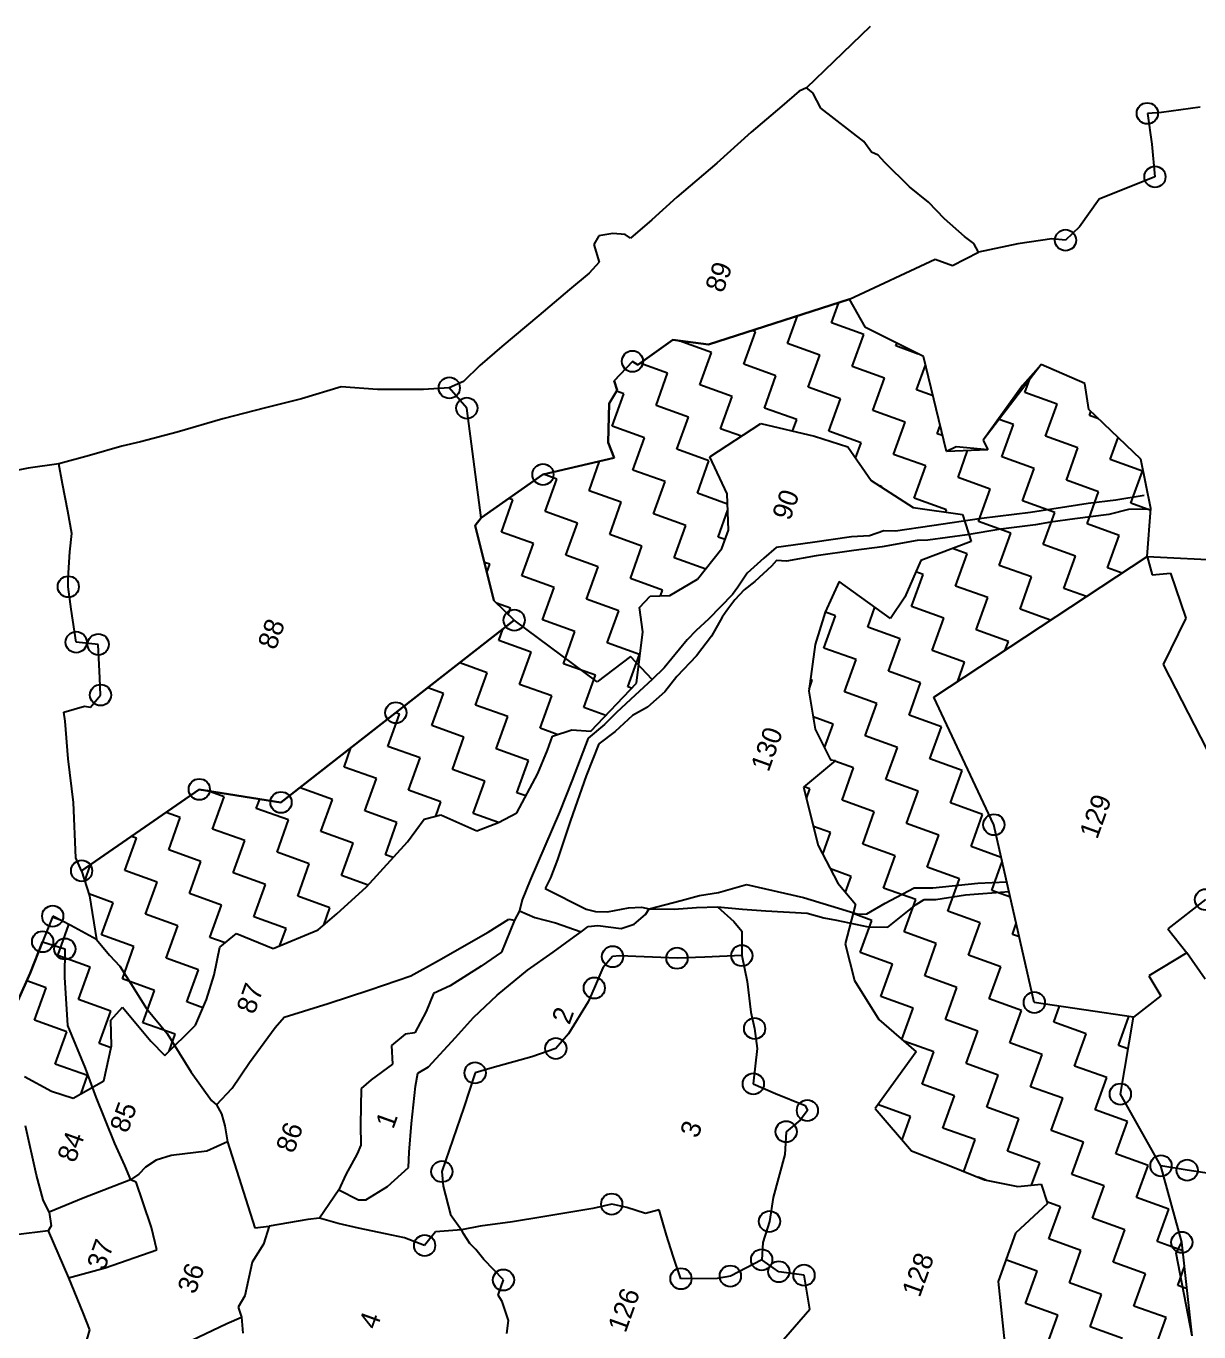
# Model space of a CAD drawing. Header units: metres. Extents: x 333193 to 336565, y 1789500 to 1792058.
# Drawn here: x 334310 to 335418, y 1790825 to 1792058 of the extents above; entities that cross this region are included whole.
import ezdxf

# ---------------------------------------------------------------- set-up
doc = ezdxf.new("R2010")
doc.units = ezdxf.units.M
doc.linetypes.add('DIVIDE', pattern=[31.75, 12.7, -6.35, 0, -6.35, 0, -6.35])
for name, color, linetype in [('POLY_HATCH', 12, 'Continuous'), ('POLY_PARCEL', 6, 'Continuous'), ('POLY_WATER', 4, 'Continuous'), ('SYM_STONE', 1, 'Continuous'), ('TEXT_PARCEL', 7, 'Continuous'), ('V_BOUND_LINE', 7, 'Continuous'), ('V_DIVIDE_LINE', 7, 'DIVIDE')]:
    doc.layers.add(name, color=color, linetype=linetype)
doc.styles.add('TEXT_MAP', font='', dxfattribs={"height": 0.1})
doc.styles.get('TEXT_MAP').set_extended_font_data('Kruti Dev 050')

msp = doc.modelspace()

# ---------------------------------------------------------------- linework, layer by layer
at = {"layer": 'POLY_HATCH'}
for p, q in [((335088, 1791800.4), (334954.7, 1791757.4)), ((335103, 1791773.5), (335088, 1791800.4)), ((334920.9, 1791761.8), (334887.8, 1791738.3)), ((334954.7, 1791757.4), (334920.9, 1791761.8)), ((335157.8, 1791746.1), (335103, 1791773.5)), ((334882.8, 1791741.6), (334865.4, 1791723.2)), ((334887.8, 1791738.3), (334882.8, 1791741.6)), ((335179.5, 1791656.5), (335157.8, 1791746.1)), ((335269, 1791738.5), (335214.2, 1791667.2)), ((335310.3, 1791720.6), (335269, 1791738.5)), ((334868.4, 1791714.4), (334860.8, 1791701.7)), ((334865.4, 1791723.2), (334868.4, 1791714.4)), ((335313.9, 1791696.1), (335310.3, 1791720.6)), ((334860.8, 1791701.7), (334859.9, 1791665)), ((335363.2, 1791649.1), (335313.9, 1791696.1)), ((334956, 1791651.3), (335004.1, 1791682.9)), ((335004.1, 1791682.9), (335054.8, 1791670.9)), ((334859.9, 1791665), (334865.5, 1791650.6)), ((335054.8, 1791670.9), (335086.2, 1791660.9)), ((335214.2, 1791667.2), (335218.5, 1791657.9)), ((334865.5, 1791650.6), (334798.2, 1791634.7)), ((334972.4, 1791616.5), (334956, 1791651.3)), ((335086.2, 1791660.9), (335108.5, 1791629.1)), ((335218.5, 1791657.9), (335179.5, 1791656.5)), ((335372.7, 1791602.6), (335363.2, 1791649.1)), ((334798.2, 1791634.7), (334739.9, 1791593.8)), ((335108.5, 1791629.1), (335148.1, 1791603.6)), ((334973.4, 1791582), (334972.4, 1791616.5)), ((335148.1, 1791603.6), (335194.5, 1791597)), ((335369.2, 1791557.2), (335372.7, 1791602.6)), ((334739.9, 1791593.8), (334734.2, 1791586.6)), ((335194.5, 1791597), (335202.8, 1791571.4)), ((334734.2, 1791586.6), (334751.8, 1791515.6)), ((334967.2, 1791564.7), (334973.4, 1791582)), ((334944.4, 1791535.7), (334967.2, 1791564.7)), ((335202.8, 1791571.4), (335155.2, 1791553.5)), ((335155.2, 1791553.5), (335140.2, 1791518.9)), ((335167.5, 1791424.5), (335369.2, 1791557.2)), ((334918.2, 1791520.3), (334944.4, 1791535.7)), ((335078, 1791533.7), (335065, 1791504.6)), ((335126.7, 1791498.7), (335078, 1791533.7)), ((334751.8, 1791515.6), (334771.1, 1791497.1)), ((334889.4, 1791509), (334899.5, 1791519.8)), ((334899.5, 1791519.8), (334918.2, 1791520.3)), ((335140.2, 1791518.9), (335126.7, 1791498.7)), ((334892.6, 1791486.2), (334889.4, 1791509)), ((335065, 1791504.6), (335055.4, 1791474.2)), ((334771.1, 1791497.1), (334550.7, 1791325)), ((334886.5, 1791437.7), (334892.6, 1791486.2)), ((335055.4, 1791474.2), (335049.5, 1791430.1)), ((334843.4, 1791392.3), (334886.5, 1791437.7)), ((335049.5, 1791430.1), (335055.4, 1791394.2)), ((335224.3, 1791303.9), (335167.5, 1791424.5)), ((334807.3, 1791387.7), (334825.4, 1791393.7)), ((334825.4, 1791393.7), (334843.4, 1791392.3)), ((335055.4, 1791394.2), (335070, 1791365.2)), ((334802.4, 1791374.3), (334807.3, 1791387.7)), ((334793.4, 1791352.4), (334802.4, 1791374.3)), ((335074.8, 1791364.7), (335044.4, 1791339.3)), ((335070, 1791365.2), (335074.8, 1791364.7)), ((334773.6, 1791315.1), (334793.4, 1791352.4)), ((334473.5, 1791337.3), (334362.3, 1791260.4)), ((334550.7, 1791325), (334473.5, 1791337.3)), ((335044.4, 1791339.3), (335058.4, 1791284.2)), ((334670.3, 1791287.9), (334686.1, 1791309.1)), ((334686.1, 1791309.1), (334701.7, 1791313.4)), ((334701.7, 1791313.4), (334735.9, 1791298.2)), ((334735.9, 1791298.2), (334756.3, 1791306.1)), ((334756.3, 1791306.1), (334773.6, 1791315.1)), ((335262.5, 1791136), (335224.3, 1791303.9)), ((334631.6, 1791245.1), (334670.3, 1791287.9)), ((335058.4, 1791284.2), (335076.9, 1791248.8)), ((334362.3, 1791260.4), (334369.7, 1791236.6)), ((334603.5, 1791219.8), (334631.6, 1791245.1)), ((335076.9, 1791248.8), (335093.6, 1791229)), ((334369.7, 1791236.6), (334376.4, 1791195.5)), ((334585.7, 1791204.6), (334603.5, 1791219.8)), ((335093.6, 1791229), (335083.7, 1791191.3)), ((334335, 1791217.6), (334325.5, 1791193.4)), ((334352.1, 1791208.7), (334335, 1791217.6)), ((334376.4, 1791195.5), (334352.1, 1791208.7)), ((334492.8, 1791188.3), (334508.6, 1791201.3)), ((334508.6, 1791201.3), (334543.2, 1791187.1)), ((334543.2, 1791187.1), (334585.7, 1791204.6)), ((334325.5, 1791193.4), (334313.6, 1791163.8)), ((334487.5, 1791162.1), (334492.8, 1791188.3)), ((335083.7, 1791191.3), (335092.6, 1791156.8)), ((334313.6, 1791163.8), (334290.5, 1791111.5)), ((334480.3, 1791138.9), (334487.5, 1791162.1)), ((335092.6, 1791156.8), (335115.6, 1791119.8)), ((334469.9, 1791114.6), (334480.3, 1791138.9)), ((335356.1, 1791122.2), (335262.5, 1791136)), ((334390, 1791119.3), (334400.9, 1791131.7)), ((334400.9, 1791131.7), (334427.6, 1791099.4)), ((335343.8, 1791049.5), (335356.1, 1791122.2)), ((334390.6, 1791095.1), (334390, 1791119.3)), ((334440.8, 1791085.9), (334469.9, 1791114.6)), ((335115.6, 1791119.8), (335151, 1791089.5)), ((334427.6, 1791099.4), (334440.8, 1791085.9)), ((334383.4, 1791062), (334390.6, 1791095.1)), ((335151, 1791089.5), (335112.1, 1791035.8)), ((334308.4, 1791066.2), (334333.8, 1791052.4)), ((334354.2, 1791045.6), (334383.4, 1791062)), ((334333.8, 1791052.4), (334354.2, 1791045.6)), ((335382.2, 1790981.8), (335343.8, 1791049.5)), ((335112.1, 1791035.8), (335146.5, 1790995.9)), ((335146.5, 1790995.9), (335183.7, 1790981.3)), ((335183.7, 1790981.3), (335215.5, 1790968.6)), ((335401.9, 1790909.5), (335382.2, 1790981.8)), ((335215.5, 1790968.6), (335247, 1790962.3)), ((335247, 1790962.3), (335269, 1790964.4)), ((335269, 1790964.4), (335274.9, 1790946)), ((335274.9, 1790946), (335244.8, 1790918.1)), ((335244.8, 1790918.1), (335228.5, 1790872.6)), ((335411.7, 1790821.1), (335401.9, 1790909.5)), ((335228.5, 1790872.6), (335234.2, 1790815.5))]:
    msp.add_line(p, q, dxfattribs=at)
at = {"layer": 'POLY_HATCH', "linetype": 'Continuous'}
for p, q in [((335070.8, 1791778), (335077.7, 1791797.1)), ((335029.4, 1791758.5), (335038.7, 1791784.5)), ((335101.3, 1791767.1), (335070.8, 1791778)), ((334988, 1791739), (334998.9, 1791769.4)), ((334998.9, 1791769.4), (334995.7, 1791770.6)), ((335090.4, 1791736.6), (335101.3, 1791767.1)), ((334927, 1791760.9), (334927.1, 1791761)), ((334957.5, 1791749.9), (334927, 1791760.9)), ((334946.5, 1791719.4), (334957.5, 1791749.9)), ((335059.9, 1791747.5), (335029.4, 1791758.5)), ((335131.8, 1791756.1), (335132.7, 1791758.6)), ((335152.9, 1791748.5), (335131.8, 1791756.1)), ((334916, 1791730.4), (334889.9, 1791739.8)), ((335018.4, 1791728), (334988, 1791739)), ((335048.9, 1791717.1), (335059.9, 1791747.5)), ((335151.3, 1791714.7), (335159.7, 1791738.1)), ((334905.1, 1791699.9), (334916, 1791730.4)), ((335007.5, 1791697.5), (335018.4, 1791728)), ((335120.8, 1791725.6), (335090.4, 1791736.6)), ((335109.9, 1791695.1), (335120.8, 1791725.6)), ((334874.6, 1791710.9), (334867.8, 1791713.3)), ((334977, 1791708.5), (334946.5, 1791719.4)), ((335079.4, 1791706.1), (335048.9, 1791717.1)), ((335166.8, 1791709.1), (335151.3, 1791714.7)), ((335253.7, 1791712.3), (335257.9, 1791724)), ((335284.2, 1791701.3), (335253.7, 1791712.3)), ((334863.7, 1791680.4), (334874.6, 1791710.9)), ((334935.6, 1791688.9), (334905.1, 1791699.9)), ((334966.1, 1791678), (334977, 1791708.5)), ((335068.5, 1791675.6), (335079.4, 1791706.1)), ((335273.2, 1791670.9), (335284.2, 1791701.3)), ((334924.6, 1791658.5), (334935.6, 1791688.9)), ((335038, 1791686.6), (335007.5, 1791697.5)), ((335140.4, 1791684.2), (335109.9, 1791695.1)), ((335314.7, 1791690.4), (335316, 1791694.1)), ((335323.1, 1791687.4), (335314.7, 1791690.4)), ((334894.1, 1791669.4), (334863.7, 1791680.4)), ((334985.8, 1791670.9), (334966.1, 1791678)), ((335034.1, 1791675.8), (335038, 1791686.6)), ((335098.9, 1791664.7), (335068.5, 1791675.6)), ((335129.4, 1791653.7), (335140.4, 1791684.2)), ((335170.8, 1791673.2), (335173.6, 1791680.9)), ((335242.8, 1791681.8), (335229.2, 1791686.7)), ((335231.8, 1791651.3), (335242.8, 1791681.8)), ((334883.2, 1791638.9), (334894.1, 1791669.4)), ((335093.7, 1791650.2), (335098.9, 1791664.7)), ((335175.9, 1791671.4), (335170.8, 1791673.2)), ((335303.7, 1791659.9), (335273.2, 1791670.9)), ((335334.2, 1791649), (335341.7, 1791669.7)), ((334955.1, 1791647.5), (334924.6, 1791658.5)), ((335159.9, 1791642.8), (335129.4, 1791653.7)), ((335190.4, 1791631.8), (335199.5, 1791657.3)), ((335262.3, 1791640.4), (335231.8, 1791651.3)), ((335292.8, 1791629.4), (335303.7, 1791659.9)), ((334841.8, 1791619.4), (334851.8, 1791647.4)), ((334913.7, 1791628), (334883.2, 1791638.9)), ((334944.1, 1791617), (334955.1, 1791647.5)), ((335148.9, 1791612.3), (335159.9, 1791642.8)), ((335251.3, 1791609.9), (335262.3, 1791640.4)), ((335364.7, 1791638), (335334.2, 1791649)), ((334811.3, 1791630.4), (334798.7, 1791634.9)), ((334800.3, 1791599.9), (334811.3, 1791630.4)), ((334902.7, 1791597.5), (334913.7, 1791628)), ((335220.9, 1791620.9), (335190.4, 1791631.8)), ((335323.3, 1791618.5), (335292.8, 1791629.4)), ((335353.7, 1791607.5), (335364.7, 1791638)), ((334872.2, 1791608.5), (334841.8, 1791619.4)), ((334972.7, 1791606.8), (334944.1, 1791617)), ((335118.5, 1791623.2), (335116.6, 1791623.9)), ((335118.3, 1791622.8), (335118.5, 1791623.2)), ((335209.9, 1791590.4), (335220.9, 1791620.9)), ((335312.3, 1791588), (335323.3, 1791618.5)), ((334758.9, 1791580.4), (334769.8, 1791610.8)), ((334769.8, 1791610.8), (334766.1, 1791612.2)), ((334861.3, 1791578), (334872.2, 1791608.5)), ((334963.7, 1791575.6), (334972.9, 1791601.2)), ((335179.4, 1791601.3), (335148.9, 1791612.3)), ((335178.7, 1791599.2), (335179.4, 1791601.3)), ((335281.8, 1791598.9), (335251.3, 1791609.9)), ((335372.5, 1791600.8), (335353.7, 1791607.5)), ((334830.8, 1791588.9), (334800.3, 1791599.9)), ((334819.8, 1791558.4), (334830.8, 1791588.9)), ((334933.2, 1791586.6), (334902.7, 1791597.5)), ((335240.4, 1791579.4), (335209.9, 1791590.4)), ((335270.9, 1791568.5), (335281.8, 1791598.9)), ((334789.4, 1791569.4), (334758.9, 1791580.4)), ((334891.8, 1791567), (334861.3, 1791578)), ((334922.2, 1791556.1), (334933.2, 1791586.6)), ((335229.4, 1791548.9), (335240.4, 1791579.4)), ((335342.8, 1791577), (335312.3, 1791588)), ((335331.8, 1791546.6), (335342.8, 1791577)), ((334778.4, 1791538.9), (334789.4, 1791569.4)), ((334880.8, 1791536.5), (334891.8, 1791567)), ((334970.3, 1791573.2), (334963.7, 1791575.6)), ((335199, 1791559.9), (335185.2, 1791564.8)), ((335301.3, 1791557.5), (335270.9, 1791568.5)), ((334850.3, 1791547.5), (334819.8, 1791558.4)), ((334952, 1791545.4), (334922.2, 1791556.1)), ((335188, 1791529.4), (335199, 1791559.9)), ((335290.4, 1791527), (335301.3, 1791557.5)), ((334747.9, 1791549.9), (334742.9, 1791551.7)), ((334745.2, 1791542.3), (334747.9, 1791549.9)), ((334839.4, 1791517), (334850.3, 1791547.5)), ((335146.6, 1791509.9), (335157.5, 1791540.4)), ((335157.5, 1791540.4), (335150.6, 1791542.9)), ((335259.9, 1791538), (335229.4, 1791548.9)), ((335345.6, 1791541.6), (335331.8, 1791546.6)), ((334808.9, 1791528), (334778.4, 1791538.9)), ((334797.9, 1791497.5), (334808.9, 1791528)), ((334911.3, 1791525.6), (334880.8, 1791536.5)), ((335218.5, 1791518.5), (335188, 1791529.4)), ((335249, 1791507.5), (335259.9, 1791538)), ((334869.9, 1791506.1), (334839.4, 1791517)), ((334909.3, 1791520.1), (334911.3, 1791525.6)), ((335207.5, 1791488), (335218.5, 1791518.5)), ((335311.7, 1791519.4), (335290.4, 1791527)), ((334767.5, 1791508.4), (334754.3, 1791513.2)), ((334765.4, 1791502.6), (334767.5, 1791508.4)), ((334858.9, 1791475.6), (334869.9, 1791506.1)), ((335074.7, 1791501.3), (335065.1, 1791504.7)), ((335105.1, 1791490.4), (335111.9, 1791509.3)), ((335177, 1791498.9), (335146.6, 1791509.9)), ((335277.9, 1791497.1), (335249, 1791507.5)), ((334828.4, 1791486.5), (334797.9, 1791497.5)), ((335063.7, 1791470.8), (335074.7, 1791501.3)), ((335135.6, 1791479.4), (335105.1, 1791490.4)), ((335166.1, 1791468.4), (335177, 1791498.9)), ((334756.5, 1791478), (334760.3, 1791488.7)), ((334787, 1791467), (334756.5, 1791478)), ((334817.5, 1791456), (334828.4, 1791486.5)), ((335124.7, 1791448.9), (335135.6, 1791479.4)), ((335238, 1791477), (335207.5, 1791488)), ((334776, 1791436.5), (334787, 1791467)), ((334889.4, 1791464.6), (334858.9, 1791475.6)), ((335094.2, 1791459.9), (335063.7, 1791470.8)), ((335196.6, 1791457.5), (335166.1, 1791468.4)), ((335235.1, 1791469), (335238, 1791477)), ((334745.6, 1791447.5), (334719.6, 1791456.8)), ((334848, 1791445.1), (334817.5, 1791456)), ((334878.4, 1791434.1), (334889.4, 1791464.6)), ((335083.2, 1791429.4), (335094.2, 1791459.9)), ((335190.1, 1791439.4), (335196.6, 1791457.5)), ((334734.6, 1791417), (334745.6, 1791447.5)), ((334837, 1791414.6), (334848, 1791445.1)), ((335052.7, 1791440.3), (335051, 1791441)), ((335155.1, 1791438), (335124.7, 1791448.9)), ((334704.1, 1791427.9), (334689.4, 1791433.2)), ((334806.5, 1791425.6), (334776, 1791436.5)), ((334881.9, 1791432.9), (334878.4, 1791434.1)), ((335049.8, 1791432.1), (335052.7, 1791440.3)), ((335113.7, 1791418.4), (335083.2, 1791429.4)), ((335144.2, 1791407.5), (335155.1, 1791438)), ((334693.2, 1791397.5), (334704.1, 1791427.9)), ((334765.1, 1791406), (334734.6, 1791417)), ((334795.6, 1791395.1), (334806.5, 1791425.6)), ((335102.8, 1791388), (335113.7, 1791418.4)), ((334651.7, 1791377.9), (334662.7, 1791408.4)), ((334662.7, 1791408.4), (334659.2, 1791409.7)), ((334754.1, 1791375.6), (334765.1, 1791406)), ((334857.5, 1791407.2), (334837, 1791414.6)), ((335072.3, 1791398.9), (335053.5, 1791405.7)), ((335174.7, 1791396.5), (335144.2, 1791407.5)), ((334723.6, 1791386.5), (334693.2, 1791397.5)), ((334811.8, 1791389.2), (334795.6, 1791395.1)), ((335064.2, 1791376.5), (335072.3, 1791398.9)), ((335163.7, 1791366.1), (335174.7, 1791396.5)), ((334712.7, 1791356), (334723.6, 1791386.5)), ((335133.2, 1791377), (335102.8, 1791388)), ((334610.3, 1791358.4), (334616.8, 1791376.6)), ((334682.2, 1791367), (334651.7, 1791377.9)), ((334671.3, 1791336.5), (334682.2, 1791367)), ((334784.6, 1791364.6), (334754.1, 1791375.6)), ((335122.3, 1791346.5), (335133.2, 1791377)), ((334640.8, 1791347.5), (334610.3, 1791358.4)), ((334743.2, 1791345.1), (334712.7, 1791356)), ((334773.7, 1791334.1), (334784.6, 1791364.6)), ((335070.6, 1791365.1), (335069.9, 1791365.4)), ((335091.8, 1791357.5), (335073.9, 1791363.9)), ((335080.8, 1791327), (335091.8, 1791357.5)), ((335194.2, 1791355.1), (335163.7, 1791366.1)), ((335183.2, 1791324.6), (335194.2, 1791355.1)), ((334629.8, 1791317), (334640.8, 1791347.5)), ((334732.2, 1791314.6), (334743.2, 1791345.1)), ((335152.8, 1791335.6), (335122.3, 1791346.5)), ((334496.9, 1791330.3), (334480.7, 1791336.1)), ((334486, 1791299.8), (334496.9, 1791330.3)), ((334568.9, 1791338.9), (334569, 1791339.3)), ((334599.3, 1791327.9), (334568.9, 1791338.9)), ((334701.7, 1791325.5), (334671.3, 1791336.5)), ((334782.1, 1791331.1), (334773.7, 1791334.1)), ((335050.4, 1791337.9), (335045.1, 1791339.8)), ((335047.1, 1791328.8), (335050.4, 1791337.9)), ((335141.8, 1791305.1), (335152.8, 1791335.6)), ((334527.4, 1791319.3), (334530.6, 1791328.2)), ((334557.9, 1791308.4), (334527.4, 1791319.3)), ((334588.4, 1791297.4), (334599.3, 1791327.9)), ((334696.9, 1791312.1), (334701.7, 1791325.5)), ((335111.3, 1791316), (335080.8, 1791327)), ((335213.7, 1791313.7), (335183.2, 1791324.6)), ((334455.5, 1791310.8), (334442.1, 1791315.6)), ((334444.6, 1791280.3), (334455.5, 1791310.8)), ((334547, 1791277.9), (334557.9, 1791308.4)), ((334660.3, 1791306), (334629.8, 1791317)), ((334649.4, 1791275.5), (334660.3, 1791306)), ((334756.1, 1791306), (334732.2, 1791314.6)), ((335100.4, 1791285.6), (335111.3, 1791316)), ((335202.8, 1791283.2), (335213.7, 1791313.7)), ((334414.1, 1791291.2), (334409.4, 1791292.9)), ((334516.5, 1791288.9), (334486, 1791299.8)), ((334618.9, 1791286.5), (334588.4, 1791297.4)), ((335069.9, 1791296.5), (335053.8, 1791302.3)), ((335062.6, 1791276.2), (335069.9, 1791296.5)), ((335172.3, 1791294.1), (335141.8, 1791305.1)), ((335161.3, 1791263.7), (335172.3, 1791294.1)), ((334403.1, 1791260.8), (334414.1, 1791291.2)), ((334505.5, 1791258.4), (334516.5, 1791288.9)), ((334607.9, 1791256), (334618.9, 1791286.5)), ((335130.9, 1791274.6), (335100.4, 1791285.6)), ((335231.3, 1791272.9), (335202.8, 1791283.2)), ((334475, 1791269.3), (334444.6, 1791280.3)), ((334464.1, 1791238.9), (334475, 1791269.3)), ((334577.4, 1791267), (334547, 1791277.9)), ((334656.7, 1791272.9), (334649.4, 1791275.5)), ((335119.9, 1791244.1), (335130.9, 1791274.6)), ((335222.3, 1791241.7), (335232.2, 1791269.2)), ((334365.2, 1791251), (334370.6, 1791266.1)), ((334433.6, 1791249.8), (334403.1, 1791260.8)), ((334536, 1791247.4), (334505.5, 1791258.4)), ((334566.5, 1791236.5), (334577.4, 1791267)), ((334633.2, 1791246.9), (334607.9, 1791256)), ((335089.4, 1791255.1), (335070, 1791262.1)), ((335191.8, 1791252.7), (335161.3, 1791263.7)), ((334422.7, 1791219.3), (334433.6, 1791249.8)), ((334525.1, 1791217), (334536, 1791247.4)), ((335084.1, 1791240.3), (335089.4, 1791255.1)), ((335150.4, 1791233.2), (335119.9, 1791244.1)), ((335180.9, 1791222.2), (335191.8, 1791252.7)), ((334392.2, 1791230.3), (334369.1, 1791238.6)), ((334494.6, 1791227.9), (334464.1, 1791238.9)), ((334597, 1791225.5), (334566.5, 1791236.5)), ((335139.4, 1791202.7), (335150.4, 1791233.2)), ((335239.9, 1791235.4), (335222.3, 1791241.7)), ((334381.2, 1791199.8), (334392.2, 1791230.3)), ((334453.1, 1791208.4), (334422.7, 1791219.3)), ((334483.6, 1791197.4), (334494.6, 1791227.9)), ((334591.1, 1791209.2), (334597, 1791225.5)), ((335109, 1791213.6), (335091.2, 1791220)), ((335211.4, 1791211.3), (335180.9, 1791222.2)), ((334342.3, 1791213.8), (334334.6, 1791216.6)), ((334339.8, 1791180.3), (334350.3, 1791209.6)), ((334442.2, 1791177.9), (334453.1, 1791208.4)), ((334555.5, 1791206), (334525.1, 1791217)), ((335098, 1791183.2), (335109, 1791213.6)), ((335200.4, 1791180.8), (335211.4, 1791211.3)), ((335241.8, 1791200.3), (335245.5, 1791210.6)), ((334411.7, 1791188.8), (334381.2, 1791199.8)), ((334497.8, 1791192.3), (334483.6, 1791197.4)), ((334549.7, 1791189.8), (334555.5, 1791206)), ((335169.9, 1791191.7), (335139.4, 1791202.7)), ((335248.4, 1791198), (335241.8, 1791200.3)), ((334400.8, 1791158.4), (334411.7, 1791188.8)), ((335128.5, 1791172.2), (335098, 1791183.2)), ((335159, 1791161.3), (335169.9, 1791191.7)), ((334370.3, 1791169.3), (334339.8, 1791180.3)), ((334472.7, 1791166.9), (334442.2, 1791177.9)), ((335117.5, 1791141.7), (335128.5, 1791172.2)), ((335230.9, 1791169.8), (335200.4, 1791180.8)), ((335219.9, 1791139.4), (335230.9, 1791169.8)), ((334359.3, 1791138.8), (334370.3, 1791169.3)), ((334431.2, 1791147.4), (334400.8, 1791158.4)), ((334461.7, 1791136.5), (334472.7, 1791166.9)), ((335189.4, 1791150.3), (335159, 1791161.3)), ((334328.8, 1791149.8), (334310.4, 1791156.4)), ((334317.9, 1791119.3), (334328.8, 1791149.8)), ((334420.3, 1791116.9), (334431.2, 1791147.4)), ((335178.5, 1791119.8), (335189.4, 1791150.3)), ((334389.8, 1791127.9), (334359.3, 1791138.8)), ((334476.9, 1791131), (334461.7, 1791136.5)), ((335148, 1791130.8), (335117.5, 1791141.7)), ((335250.4, 1791128.4), (335219.9, 1791139.4)), ((334378.8, 1791097.4), (334389.8, 1791127.9)), ((335137.4, 1791101.1), (335148, 1791130.8)), ((335239.5, 1791097.9), (335250.4, 1791128.4)), ((335280.9, 1791117.4), (335286.3, 1791132.5)), ((335341.9, 1791095.5), (335351.7, 1791122.9)), ((334348.4, 1791108.4), (334317.9, 1791119.3)), ((334337.4, 1791077.9), (334348.4, 1791108.4)), ((334450.8, 1791106), (334420.3, 1791116.9)), ((335209, 1791108.9), (335178.5, 1791119.8)), ((335198, 1791078.4), (335209, 1791108.9)), ((335311.4, 1791106.5), (335280.9, 1791117.4)), ((334390.2, 1791093.3), (334378.8, 1791097.4)), ((334445, 1791090.1), (334450.8, 1791106)), ((335167.5, 1791089.3), (335139.3, 1791099.5)), ((335269.9, 1791087), (335239.5, 1791097.9)), ((335300.4, 1791076), (335311.4, 1791106.5)), ((335351, 1791092.2), (335341.9, 1791095.5)), ((335156.6, 1791058.9), (335167.5, 1791089.3)), ((335259, 1791056.5), (335269.9, 1791087)), ((334367.9, 1791066.9), (334337.4, 1791077.9)), ((335228.5, 1791067.4), (335198, 1791078.4)), ((335330.9, 1791065.1), (335300.4, 1791076)), ((334361.8, 1791049.9), (334367.9, 1791066.9)), ((335187.1, 1791047.9), (335156.6, 1791058.9)), ((335217.5, 1791037), (335228.5, 1791067.4)), ((335319.9, 1791034.6), (335330.9, 1791065.1)), ((335176.1, 1791017.4), (335187.1, 1791047.9)), ((335289.5, 1791045.5), (335259, 1791056.5)), ((335115.2, 1791039.3), (335115.7, 1791040.8)), ((335145.6, 1791028.4), (335115.2, 1791039.3)), ((335248, 1791026), (335217.5, 1791037)), ((335278.5, 1791015), (335289.5, 1791045.5)), ((335350.4, 1791023.6), (335319.9, 1791034.6)), ((335137.7, 1791006.2), (335145.6, 1791028.4)), ((335237.1, 1790995.5), (335248, 1791026)), ((335339.5, 1790993.1), (335350.4, 1791023.6)), ((335206.6, 1791006.5), (335176.1, 1791017.4)), ((335309, 1791004.1), (335278.5, 1791015)), ((335195.8, 1790976.5), (335206.6, 1791006.5)), ((335298, 1790973.6), (335309, 1791004.1)), ((335267.6, 1790984.6), (335237.1, 1790995.5)), ((335260, 1790963.6), (335267.6, 1790984.6)), ((335370, 1790982.2), (335339.5, 1790993.1)), ((335328.5, 1790962.7), (335298, 1790973.6)), ((335359, 1790951.7), (335370, 1790982.2)), ((335216.9, 1790968.3), (335209.6, 1790971)), ((335317.6, 1790932.2), (335328.5, 1790962.7)), ((335287.1, 1790943.1), (335274.3, 1790947.7)), ((335389.5, 1790940.8), (335359, 1790951.7)), ((335276.1, 1790912.7), (335287.1, 1790943.1)), ((335378.5, 1790910.3), (335389.5, 1790940.8)), ((335348.1, 1790921.2), (335317.6, 1790932.2)), ((335306.6, 1790901.7), (335276.1, 1790912.7)), ((335337.1, 1790890.7), (335348.1, 1790921.2)), ((335295.7, 1790871.2), (335306.6, 1790901.7)), ((335402.8, 1790901.6), (335378.5, 1790910.3)), ((335265.2, 1790882.2), (335235.7, 1790892.8)), ((335367.6, 1790879.8), (335337.1, 1790890.7)), ((335398.1, 1790868.8), (335404.4, 1790886.6)), ((335254.2, 1790851.7), (335265.2, 1790882.2)), ((335356.6, 1790849.3), (335367.6, 1790879.8)), ((335326.1, 1790860.3), (335295.7, 1790871.2)), ((335406.8, 1790865.7), (335398.1, 1790868.8)), ((335284.7, 1790840.7), (335254.2, 1790851.7)), ((335315.2, 1790829.8), (335326.1, 1790860.3)), ((335387.1, 1790838.4), (335356.6, 1790849.3)), ((335273.8, 1790810.3), (335284.7, 1790840.7)), ((335377.4, 1790811.4), (335387.1, 1790838.4)), ((335345.7, 1790818.8), (335315.2, 1790829.8))]:
    msp.add_line(p, q, dxfattribs=at)
at = {"layer": 'POLY_PARCEL'}
for p, q in [((335088, 1791800.4), (335168.9, 1791838)), ((335168.9, 1791838), (335185.3, 1791832.1)), ((335185.3, 1791832.1), (335209.7, 1791844.6)), ((334954.7, 1791757.4), (335088, 1791800.4)), ((335103, 1791773.5), (335088, 1791800.4)), ((334887.8, 1791738.3), (334920.9, 1791761.8)), ((334920.9, 1791761.8), (334954.7, 1791757.4)), ((335157.8, 1791746.1), (335103, 1791773.5)), ((334865.4, 1791723.2), (334882.8, 1791741.6)), ((334882.8, 1791741.6), (334887.8, 1791738.3)), ((335179.5, 1791656.5), (335157.8, 1791746.1)), ((335269, 1791738.5), (335251.2, 1791718.7)), ((335310.3, 1791720.6), (335269, 1791738.5)), ((334726.3, 1791697.4), (334709.7, 1791716.5)), ((334860.8, 1791701.7), (334868.4, 1791714.4)), ((334868.4, 1791714.4), (334865.4, 1791723.2)), ((335251.2, 1791718.7), (335214.2, 1791667.2)), ((335313.9, 1791696.1), (335310.3, 1791720.6)), ((334859.9, 1791665), (334860.8, 1791701.7)), ((334739.9, 1791593.8), (334726.3, 1791697.4)), ((335363.2, 1791649.1), (335313.9, 1791696.1)), ((334865.5, 1791650.6), (334859.9, 1791665)), ((335214.2, 1791667.2), (335218.5, 1791657.9)), ((334798.2, 1791634.7), (334865.5, 1791650.6)), ((335188.8, 1791660.9), (335179.5, 1791656.5)), ((335218.5, 1791657.9), (335188.8, 1791660.9)), ((334344.2, 1791625.9), (334340.9, 1791644.9)), ((335372.7, 1791602.6), (335363.2, 1791649.1)), ((334349.3, 1791600.2), (334344.2, 1791625.9)), ((334739.9, 1791593.8), (334798.2, 1791634.7)), ((335369.2, 1791557.2), (335372.7, 1791602.6)), ((334353.2, 1791579.1), (334349.3, 1791600.2)), ((334734.2, 1791586.6), (334739.9, 1791593.8)), ((334351.1, 1791561.7), (334353.2, 1791579.1)), ((334751.8, 1791515.6), (334734.2, 1791586.6)), ((334349.6, 1791536.8), (334351.1, 1791561.7)), ((335167.5, 1791424.5), (335369.2, 1791557.2)), ((335369.2, 1791557.2), (335373.8, 1791540.1)), ((335369.2, 1791557.2), (335445, 1791553.5)), ((335373.8, 1791540.1), (335391.3, 1791541.5)), ((335391.3, 1791541.5), (335405.7, 1791499.1)), ((334349.7, 1791528.7), (334349.6, 1791536.8)), ((334352.5, 1791507.4), (334349.7, 1791528.7)), ((334771.1, 1791497.1), (334751.8, 1791515.6)), ((334357.2, 1791476.3), (334352.5, 1791507.4)), ((334550.7, 1791325), (334771.1, 1791497.1)), ((334849.4, 1791438.8), (334771.1, 1791497.1)), ((335405.7, 1791499.1), (335384.3, 1791455.3)), ((334378, 1791474.2), (334357.2, 1791476.3)), ((334379.4, 1791442.3), (334378, 1791474.2)), ((334881.1, 1791462.8), (334849.4, 1791438.8)), ((334901.3, 1791441.1), (334881.1, 1791462.8)), ((335384.3, 1791455.3), (335437.2, 1791352.3)), ((334380.2, 1791426.4), (334379.4, 1791442.3)), ((334370.7, 1791414.9), (334380.2, 1791426.4)), ((335224.3, 1791303.9), (335167.5, 1791424.5)), ((334345.5, 1791410.3), (334365.1, 1791415.8)), ((334346.9, 1791401.7), (334345.5, 1791410.3)), ((334365.1, 1791415.8), (334370.7, 1791414.9)), ((334349.7, 1791366.3), (334346.9, 1791401.7)), ((334354.5, 1791325), (334349.7, 1791366.3)), ((334362.3, 1791260.4), (334473.5, 1791337.3)), ((334473.5, 1791337.3), (334550.7, 1791325)), ((334356.8, 1791272.7), (334354.5, 1791325)), ((335262.5, 1791136), (335224.3, 1791303.9)), ((334362.3, 1791260.4), (334356.8, 1791272.7)), ((334362.3, 1791260.4), (334369.7, 1791236.6)), ((334369.7, 1791236.6), (334376.4, 1791195.5)), ((335424.3, 1791233.2), (335388.6, 1791205.7)), ((334776.2, 1791222.6), (334771.3, 1791213.8)), ((334963.3, 1791226.5), (334978.6, 1791212.6)), ((334335, 1791217.6), (334325.5, 1791193.4)), ((334352.1, 1791208.7), (334335, 1791217.6)), ((334376.4, 1791195.5), (334352.1, 1791208.7)), ((334746.3, 1791202.5), (334765.9, 1791214.8)), ((334771.3, 1791213.8), (334759.2, 1791183.5)), ((334765.9, 1791214.8), (334771.3, 1791213.8)), ((334978.6, 1791212.6), (334986, 1791203.4)), ((334376.4, 1791195.5), (334388.7, 1791180.7)), ((334699.4, 1791175.6), (334746.3, 1791202.5)), ((334808, 1791183.6), (334827.8, 1791198)), ((334827.8, 1791198), (334834.2, 1791202.7)), ((334986, 1791203.4), (334986.1, 1791180.3)), ((335388.6, 1791205.7), (335406.6, 1791182.9)), ((334313.6, 1791163.8), (334325.5, 1791193.4)), ((334325.5, 1791193.4), (334313.6, 1791163.8)), ((334325.5, 1791193.4), (334346.5, 1791186.6)), ((334346.5, 1791186.6), (334346.1, 1791160)), ((334759.2, 1791183.5), (334739.8, 1791170.4)), ((334783.7, 1791166.6), (334808, 1791183.6)), ((335406.6, 1791182.9), (335370.7, 1791161.2)), ((335423.8, 1791158.2), (335406.6, 1791182.9)), ((334388.7, 1791180.7), (334398.4, 1791170.4)), ((334398.4, 1791170.4), (334408.8, 1791153.8)), ((334673.3, 1791161.1), (334699.4, 1791175.6)), ((334739.8, 1791170.4), (334710.5, 1791151.9)), ((334864, 1791179.3), (334854.8, 1791168.9)), ((334870.6, 1791180), (334864, 1791179.3)), ((334924.9, 1791177.8), (334870.6, 1791180)), ((334951.2, 1791178.8), (334924.9, 1791177.8)), ((334986.1, 1791180.3), (334951.2, 1791178.8)), ((334986.1, 1791180.3), (334991.1, 1791155.8)), ((334290.5, 1791111.5), (334313.6, 1791163.8)), ((334313.6, 1791163.8), (334290.5, 1791111.5)), ((334346.1, 1791160), (334348.9, 1791114.4)), ((334634.7, 1791148), (334673.3, 1791161.1)), ((334755.1, 1791143), (334783.7, 1791166.6)), ((334854.8, 1791168.9), (334846.7, 1791149.7)), ((335370.7, 1791161.2), (335382.1, 1791142.3)), ((334408.8, 1791153.8), (334423.6, 1791130.2)), ((334595.2, 1791135.2), (334634.7, 1791148)), ((334710.5, 1791151.9), (334694.7, 1791144.5)), ((334846.7, 1791149.7), (334840.8, 1791136.5)), ((334991.1, 1791155.8), (334994.8, 1791127)), ((334553.7, 1791122.3), (334595.2, 1791135.2)), ((334694.7, 1791144.5), (334687.9, 1791127.4)), ((334732.5, 1791121.8), (334755.1, 1791143)), ((334840.8, 1791136.5), (334822.5, 1791106.3)), ((335356.1, 1791122.2), (335262.5, 1791136)), ((335382.1, 1791142.3), (335356.1, 1791122.2)), ((334423.6, 1791130.2), (334443.2, 1791106.7)), ((334545.1, 1791112.5), (334553.7, 1791122.3)), ((334687.9, 1791127.4), (334677.1, 1791107.3)), ((334715.6, 1791102.8), (334732.5, 1791121.8)), ((334994.8, 1791127), (334998.2, 1791111.4)), ((335343.8, 1791049.5), (335356.1, 1791122.2)), ((334348.9, 1791114.4), (334365.6, 1791074.1)), ((334521, 1791079.3), (334545.1, 1791112.5)), ((334998.2, 1791111.4), (335000.6, 1791092.6)), ((334443.2, 1791106.7), (334465.8, 1791070.1)), ((334668, 1791106.1), (334655, 1791095.5)), ((334655, 1791095.5), (334656.1, 1791077.8)), ((334677.1, 1791107.3), (334668, 1791106.1)), ((334690.1, 1791075.1), (334715.6, 1791102.8)), ((334822.5, 1791106.3), (334810.4, 1791092.6)), ((334787.8, 1791084.6), (334750.3, 1791074.2)), ((334810.4, 1791092.6), (334787.8, 1791084.6)), ((335000.6, 1791092.6), (334997, 1791059.2)), ((334365.6, 1791074.1), (334375.6, 1791046.6)), ((334504.5, 1791055.1), (334521, 1791079.3)), ((334656.1, 1791077.8), (334635.8, 1791063)), ((334679.9, 1791069.4), (334690.1, 1791075.1)), ((334750.3, 1791074.2), (334734.1, 1791069.5)), ((334465.8, 1791070.1), (334484.9, 1791043.5)), ((334635.8, 1791063), (334626.5, 1791054.7)), ((334677.8, 1791057), (334679.9, 1791069.4)), ((334734.1, 1791069.5), (334723.6, 1791036.8)), ((334997, 1791059.2), (335017.8, 1791050.2)), ((334375.6, 1791046.6), (334393.3, 1791002.7)), ((334489.9, 1791039.4), (334504.5, 1791055.1)), ((334626.5, 1791054.7), (334625.9, 1791020.5)), ((334674.1, 1791021.6), (334677.8, 1791057)), ((335017.8, 1791050.2), (335045.9, 1791038.6)), ((335382.2, 1790981.8), (335343.8, 1791049.5)), ((334484.9, 1791043.5), (334489.9, 1791039.4)), ((334489.9, 1791039.4), (334494.5, 1791030.8)), ((334723.6, 1791036.8), (334702.7, 1790976.3)), ((335048.1, 1791034), (335041.3, 1791025)), ((335045.9, 1791038.6), (335048.1, 1791034)), ((334494.5, 1791030.8), (334497.7, 1791019.5)), ((334671.8, 1790994.6), (334674.1, 1791021.6)), ((335041.3, 1791025), (335028, 1791014)), ((334319.7, 1790973), (334309.3, 1791019.4)), ((334497.7, 1791019.5), (334500, 1791004.4)), ((334625.9, 1791020.5), (334626.1, 1791001.1)), ((335028, 1791014), (335026.9, 1790992.5)), ((334393.3, 1791002.7), (334402.7, 1790982.2)), ((334500, 1791004.4), (334480.7, 1790995.7)), ((334500, 1791004.4), (334526, 1790923.3)), ((334626.1, 1791001.1), (334622.7, 1790993.1)), ((334432.8, 1790987.1), (334422.7, 1790980.6)), ((334447, 1790991.4), (334432.8, 1790987.1)), ((334480.7, 1790995.7), (334447, 1790991.4)), ((334622.7, 1790993.1), (334612.1, 1790973.6)), ((334671.2, 1790980.2), (334671.8, 1790994.6)), ((335026.9, 1790992.5), (335015.9, 1790951.8)), ((334326.1, 1790949.6), (334319.7, 1790973)), ((334402.7, 1790982.2), (334408.5, 1790968.6)), ((334416.4, 1790973.9), (334408.5, 1790968.6)), ((334422.7, 1790980.6), (334416.4, 1790973.9)), ((334612.1, 1790973.6), (334605.3, 1790959)), ((334651.3, 1790962.2), (334671.2, 1790980.2)), ((334702.7, 1790976.3), (334704, 1790962.4)), ((335406.9, 1790977.6), (335382.2, 1790981.8)), ((335401.9, 1790909.5), (335382.2, 1790981.8)), ((335450.7, 1790971.1), (335406.9, 1790977.6)), ((334408.5, 1790968.6), (334363.7, 1790951.2)), ((334413.8, 1790966.4), (334408.5, 1790968.6)), ((334420.3, 1790947.8), (334413.8, 1790966.4)), ((334630.9, 1790949.5), (334651.3, 1790962.2)), ((334704, 1790962.4), (334710.8, 1790935.8)), ((334331.5, 1790938.1), (334326.1, 1790949.6)), ((334363.7, 1790951.2), (334331.5, 1790938.1)), ((334428.2, 1790923.4), (334420.3, 1790947.8)), ((334605.3, 1790959), (334587, 1790932.2)), ((334605.3, 1790959), (334623.8, 1790949.7)), ((334623.8, 1790949.7), (334630.9, 1790949.5)), ((335015.9, 1790951.8), (335012.3, 1790929.2)), ((334331.5, 1790938.1), (334333.5, 1790925.2)), ((334710.8, 1790935.8), (334721.2, 1790921.3)), ((334826.6, 1790938.4), (334798.2, 1790933.6)), ((334845.2, 1790941.3), (334826.6, 1790938.4)), ((334863.2, 1790945.6), (334845.2, 1790941.3)), ((334877.6, 1790942.5), (334863.2, 1790945.6)), ((334895.1, 1790936.8), (334877.6, 1790942.5)), ((334908, 1790940.2), (334895.1, 1790936.8)), ((334914.9, 1790916.2), (334908, 1790940.2)), ((334333.5, 1790925.2), (334330.6, 1790920.3)), ((334433.4, 1790902.4), (334428.2, 1790923.4)), ((334526, 1790923.3), (334539.4, 1790924.7)), ((334539.4, 1790924.7), (334534.2, 1790907.7)), ((334576.2, 1790930.9), (334539.4, 1790924.7)), ((334587, 1790932.2), (334576.2, 1790930.9)), ((334604.6, 1790927.3), (334587, 1790932.2)), ((334623.8, 1790922.9), (334604.6, 1790927.3)), ((334649.5, 1790917.6), (334623.8, 1790922.9)), ((334739, 1790924.7), (334721.2, 1790921.3)), ((334769.5, 1790928.7), (334739, 1790924.7)), ((334798.2, 1790933.6), (334769.5, 1790928.7)), ((335012.3, 1790929.2), (335006, 1790909.3)), ((334330.6, 1790920.3), (334300.1, 1790916.5)), ((334330.6, 1790920.3), (334349.8, 1790875.9)), ((334667.4, 1790913.6), (334649.5, 1790917.6)), ((334686.4, 1790906.5), (334667.4, 1790913.6)), ((334696.6, 1790919.5), (334686.4, 1790906.5)), ((334721.2, 1790921.3), (334696.6, 1790919.5)), ((334723.6, 1790917.1), (334721.2, 1790921.3)), ((334729, 1790908.5), (334723.6, 1790917.1)), ((334921.2, 1790896.3), (334914.9, 1790916.2)), ((334384.7, 1790885.3), (334433.4, 1790902.4)), ((334534.2, 1790907.7), (334523.5, 1790890.7)), ((334734.8, 1790902.7), (334729, 1790908.5)), ((334742.4, 1790893.2), (334734.8, 1790902.7)), ((335006, 1790909.3), (335004.9, 1790893)), ((335396.6, 1790899.1), (335401.9, 1790909.5)), ((335411.7, 1790821.1), (335396.6, 1790899.1)), ((334523.5, 1790890.7), (334516.4, 1790859)), ((334760.9, 1790873.9), (334742.4, 1790893.2)), ((334928.6, 1790875.1), (334921.2, 1790896.3)), ((335004.9, 1790893), (334975.3, 1790877.6)), ((335021.1, 1790881.7), (335004.9, 1790893)), ((334349.8, 1790875.9), (334384.7, 1790885.3)), ((334349.8, 1790875.9), (334363.6, 1790843)), ((334755.8, 1790859.6), (334760.9, 1790873.9)), ((334962.8, 1790875.4), (334928.6, 1790875.1)), ((334975.3, 1790877.6), (334962.8, 1790875.4)), ((335044.9, 1790878.4), (335021.1, 1790881.7)), ((335050.4, 1790846.2), (335044.9, 1790878.4)), ((334516.4, 1790859), (334510.1, 1790848.2)), ((334759.7, 1790853.7), (334755.8, 1790859.6)), ((334765.6, 1790835.5), (334759.7, 1790853.7)), ((334363.6, 1790843), (334369.7, 1790826.9)), ((334499.4, 1790832.9), (334513.4, 1790838.8)), ((334510.1, 1790848.2), (334513.4, 1790838.8)), ((334513.4, 1790838.8), (334514.6, 1790823.8)), ((334994.6, 1790782.2), (335050.4, 1790846.2)), ((334369.7, 1790826.9), (334365.8, 1790812.7)), ((334465.7, 1790816.7), (334499.4, 1790832.9)), ((334764.2, 1790823.3), (334765.6, 1790835.5))]:
    msp.add_line(p, q, dxfattribs=at)
at = {"layer": 'POLY_WATER'}
for p, q in [((335366.2, 1791614.8), (335339.6, 1791610.5)), ((335313.4, 1791607.3), (335259, 1791598.9)), ((335339.6, 1791610.5), (335313.4, 1791607.3)), ((335351.6, 1791601.6), (335332.8, 1791596.8)), ((335370.3, 1791601.9), (335351.6, 1791601.6)), ((335212.5, 1791593), (335165.8, 1791586.2)), ((335259, 1791598.9), (335212.5, 1791593)), ((335277.9, 1791589.6), (335263.6, 1791587.2)), ((335300.7, 1791592.7), (335277.9, 1791589.6)), ((335332.8, 1791596.8), (335300.7, 1791592.7)), ((335106.7, 1791576.9), (335089.7, 1791575.9)), ((335120.3, 1791581.4), (335106.7, 1791576.9)), ((335131.4, 1791581.1), (335120.3, 1791581.4)), ((335165.8, 1791586.2), (335131.4, 1791581.1)), ((335199.1, 1791577.7), (335161.9, 1791572.7)), ((335230.8, 1791583.2), (335199.1, 1791577.7)), ((335263.6, 1791587.2), (335230.8, 1791583.2)), ((335018.7, 1791565.8), (335006.9, 1791555.8)), ((335052.9, 1791570.6), (335018.7, 1791565.8)), ((335089.7, 1791575.9), (335052.9, 1791570.6)), ((335118.7, 1791566.5), (335092, 1791562.9)), ((335151.9, 1791572.3), (335118.7, 1791566.5)), ((335161.9, 1791572.7), (335151.9, 1791572.3)), ((335006.9, 1791555.8), (334991.2, 1791541.5)), ((335019, 1791553.6), (335014.3, 1791548)), ((335028.4, 1791553), (335019, 1791553.6)), ((335056.4, 1791557.9), (335028.4, 1791553)), ((335092, 1791562.9), (335056.4, 1791557.9)), ((334991.2, 1791541.5), (334982.5, 1791528.3)), ((335014.3, 1791548), (334998.5, 1791533.8)), ((334982.5, 1791528.3), (334977.4, 1791521.4)), ((334998.5, 1791533.8), (334988.3, 1791525.7)), ((334977.4, 1791521.4), (334954.6, 1791498.2)), ((334979.6, 1791516.2), (334972, 1791506.3)), ((334988.3, 1791525.7), (334979.6, 1791516.2)), ((334972, 1791506.3), (334967.5, 1791499.9)), ((334954.6, 1791498.2), (334943, 1791487.3)), ((334967.5, 1791499.9), (334957.6, 1791482)), ((334934.4, 1791478.7), (334912.9, 1791452)), ((334943, 1791487.3), (334934.4, 1791478.7)), ((334957.6, 1791482), (334943.4, 1791463.5)), ((334943.4, 1791463.5), (334924.8, 1791443.9)), ((334901.3, 1791441.1), (334885.3, 1791426.3)), ((334912.9, 1791452), (334901.3, 1791441.1)), ((334924.8, 1791443.9), (334913.4, 1791429.5)), ((334913.4, 1791429.5), (334897, 1791415)), ((334885.3, 1791426.3), (334867.7, 1791409.8)), ((334867.7, 1791409.8), (334856.5, 1791398.5)), ((334882.7, 1791407.2), (334866.4, 1791391.9)), ((334897, 1791415), (334882.7, 1791407.2)), ((334856.5, 1791398.5), (334841.1, 1791385.8)), ((334866.4, 1791391.9), (334850.9, 1791380.4)), ((334841.1, 1791385.8), (334825.8, 1791346)), ((334850.9, 1791380.4), (334839.2, 1791350)), ((334825.8, 1791346), (334813.9, 1791315.8)), ((334839.2, 1791350), (334824.4, 1791308)), ((334813.9, 1791315.8), (334786.2, 1791251.4)), ((334824.4, 1791308), (334811.9, 1791271.2)), ((334811.9, 1791271.2), (334805.4, 1791253.7)), ((334786.2, 1791251.4), (334778.6, 1791233)), ((334805.4, 1791253.7), (334800.2, 1791243.8)), ((334800.2, 1791243.8), (334839.2, 1791224.3)), ((334964.1, 1791239.9), (334990.6, 1791247.4)), ((334990.6, 1791247.4), (335044.3, 1791235.1)), ((335121.6, 1791229.7), (335148.9, 1791244.3)), ((335148.9, 1791244.3), (335166.7, 1791244.2)), ((335166.7, 1791244.2), (335209.2, 1791248.7)), ((335209.2, 1791248.7), (335236.2, 1791249.9)), ((334778.6, 1791233), (334776.2, 1791222.6)), ((334898.6, 1791224.6), (334928.9, 1791232.2)), ((334928.9, 1791232.2), (334946.1, 1791237.2)), ((334946.1, 1791237.2), (334964.1, 1791239.9)), ((335044.3, 1791235.1), (335096.1, 1791219.5)), ((335151, 1791228.5), (335158.4, 1791233.2)), ((335158.4, 1791233.2), (335169.3, 1791233.3)), ((335169.3, 1791233.3), (335197.6, 1791237.7)), ((335197.6, 1791237.7), (335238.7, 1791240.9)), ((334776.2, 1791222.6), (334790.6, 1791216.3)), ((334839.2, 1791224.3), (334847.8, 1791221.9)), ((334847.8, 1791221.9), (334859.1, 1791221.5)), ((334859.1, 1791221.5), (334879, 1791225.5)), ((334879, 1791225.5), (334891.3, 1791226)), ((334884.5, 1791209.9), (334895.1, 1791219.2)), ((334891.3, 1791226), (334898.6, 1791224.6)), ((334895.1, 1791219.2), (334898.6, 1791224.6)), ((334898.6, 1791224.6), (334922.2, 1791224.3)), ((334922.2, 1791224.3), (334943.4, 1791225.8)), ((334943.4, 1791225.8), (334963.3, 1791226.5)), ((334963.3, 1791226.5), (334986.9, 1791224.1)), ((334986.9, 1791224.1), (335008.8, 1791222.6)), ((335008.8, 1791222.6), (335047.9, 1791220.4)), ((335047.9, 1791220.4), (335063.6, 1791216)), ((335096.1, 1791219.5), (335104.1, 1791219.6)), ((335104.1, 1791219.6), (335121.6, 1791229.7)), ((335124, 1791207.3), (335151, 1791228.5)), ((334790.6, 1791216.3), (334810.1, 1791211.4)), ((334810.1, 1791211.4), (334834.2, 1791202.7)), ((334834.2, 1791202.7), (334841, 1791207.7)), ((334841, 1791207.7), (334850.1, 1791208.6)), ((334850.1, 1791208.6), (334872.1, 1791205.9)), ((334872.1, 1791205.9), (334884.5, 1791209.9)), ((335063.6, 1791216), (335075.5, 1791213.8)), ((335075.5, 1791213.8), (335105.4, 1791207.6)), ((335105.4, 1791207.6), (335124, 1791207.3))]:
    msp.add_line(p, q, dxfattribs=at)
at = {"layer": 'SYM_STONE'}
for centre in [(335369.3, 1791975.8), (335376.5, 1791915.9), (335292, 1791856), (334882.8, 1791741.6), (334709.7, 1791716.5), (334726.3, 1791697.4), (334798.2, 1791634.7), (334349.7, 1791528.7), (334771.1, 1791497.1), (334357.2, 1791476.3), (334378, 1791474.2), (334380.2, 1791426.4), (334659.2, 1791409.7), (334473.5, 1791337.3), (334550.7, 1791325), (335224.3, 1791303.9), (334362.3, 1791260.4), (335424.3, 1791233.2), (334335, 1791217.6), (334325.5, 1791193.4), (334346.5, 1791186.6), (334864, 1791179.3), (334924.9, 1791177.8), (334986.1, 1791180.3), (334846.7, 1791149.7), (335262.5, 1791136), (334998.2, 1791111.4), (334810.4, 1791092.6), (334734.1, 1791069.5), (334997, 1791059.2), (335343.8, 1791049.5), (335048.1, 1791034), (335028, 1791014), (334702.7, 1790976.3), (335382.2, 1790981.8), (335406.9, 1790977.6), (334863.2, 1790945.6), (335012.3, 1790929.2), (334686.4, 1790906.5), (335401.9, 1790909.5), (335004.9, 1790893), (334975.3, 1790877.6), (335021.1, 1790881.7), (335044.9, 1790878.4), (334760.9, 1790873.9), (334928.6, 1790875.1)]:
    msp.add_circle(centre, 10, dxfattribs=at)
at = {"layer": 'V_BOUND_LINE'}
for p, q in [((335040.4, 1791996.8), (335023.9, 1791982.5)), ((335047.2, 1792000), (335040.4, 1791996.8)), ((335053.3, 1791995.1), (335047.2, 1792000)), ((335060.9, 1791980.8), (335053.3, 1791995.1)), ((335023.9, 1791982.5), (334994.9, 1791957.9)), ((335101.5, 1791949.2), (335060.9, 1791980.8)), ((335382.6, 1791976.5), (335369.3, 1791975.8)), ((335369.3, 1791975.8), (335373.6, 1791946.6)), ((335419.1, 1791981.7), (335382.6, 1791976.5)), ((334994.9, 1791957.9), (334962.4, 1791928.8)), ((335108.8, 1791939.1), (335101.5, 1791949.2)), ((335373.6, 1791946.6), (335376.5, 1791915.9)), ((335114.9, 1791936.4), (335108.8, 1791939.1)), ((335121.4, 1791929.4), (335114.9, 1791936.4)), ((334962.4, 1791928.8), (334924.7, 1791896.8)), ((335144.7, 1791906.5), (335121.4, 1791929.4)), ((335376.5, 1791915.9), (335323.8, 1791894.8)), ((335162.5, 1791891.8), (335144.7, 1791906.5)), ((334924.7, 1791896.8), (334901.1, 1791875.1)), ((335177.6, 1791876.3), (335162.5, 1791891.8)), ((335323.8, 1791894.8), (335305.1, 1791868.5)), ((334901.1, 1791875.1), (334881.1, 1791857.8)), ((335196.5, 1791859.5), (335177.6, 1791876.3)), ((334864.3, 1791862.5), (334850.9, 1791860.1)), ((334875.9, 1791861.4), (334864.3, 1791862.5)), ((334881.1, 1791857.8), (334875.9, 1791861.4)), ((335305.1, 1791868.5), (335292, 1791856)), ((334850.9, 1791860.1), (334846.3, 1791851.9)), ((334846.3, 1791851.9), (334851.4, 1791835.2)), ((335205.4, 1791852.8), (335196.5, 1791859.5)), ((335209.7, 1791844.6), (335205.4, 1791852.8)), ((335246.9, 1791852.5), (335209.7, 1791844.6)), ((335279, 1791857.2), (335246.9, 1791852.5)), ((335292, 1791856), (335279, 1791857.2)), ((334842, 1791825), (334823.3, 1791809.6)), ((334851.4, 1791835.2), (334842, 1791825)), ((334823.3, 1791809.6), (334794.3, 1791784.8)), ((334794.3, 1791784.8), (334759.5, 1791755.7)), ((334759.5, 1791755.7), (334738.6, 1791737.6)), ((334738.6, 1791737.6), (334723, 1791722.4)), ((334607.6, 1791717.4), (334570.1, 1791706.2)), ((334642, 1791714.9), (334607.6, 1791717.4)), ((334685.4, 1791715), (334642, 1791714.9)), ((334709.7, 1791716.5), (334685.4, 1791715)), ((334723, 1791722.4), (334709.7, 1791716.5)), ((334570.1, 1791706.2), (334536.1, 1791697.7)), ((334536.1, 1791697.7), (334495.7, 1791687.4)), ((334495.7, 1791687.4), (334452.5, 1791674.7)), ((334417.9, 1791665.5), (334400.3, 1791661.5)), ((334452.5, 1791674.7), (334417.9, 1791665.5)), ((334369.7, 1791652.6), (334340.9, 1791644.9)), ((334400.3, 1791661.5), (334369.7, 1791652.6)), ((334311.8, 1791640.8), (334278.4, 1791634.2)), ((334340.9, 1791644.9), (334311.8, 1791640.8))]:
    msp.add_line(p, q, dxfattribs=at)
at = {"layer": 'V_DIVIDE_LINE', "ltscale": 10}
msp.add_line((335047.2, 1792000), (335107.8, 1792058.2), dxfattribs=at)

# ---------------------------------------------------------------- texts
at = {"layer": 'TEXT_PARCEL', "style": 'TEXT_MAP'}
for s, height, p in [('89', 18.43, (334968.3, 1791805.4)), ('90', 18.43, (335031.6, 1791590.3)), ('88', 18.43, (334545.5, 1791468.2)), ('130', 18.43, (335011.4, 1791353)), ('129', 18.43, (335321.9, 1791289.5)), ('87', 18.43, (334525.4, 1791124)), ('2', 18.4, (334823.3, 1791114.3)), ('85', 18.43, (334405.7, 1791011.8)), ('86', 18.43, (334562.7, 1790992.7)), ('1', 18.4, (334656.8, 1791015.7)), ('3', 18.4, (334944.5, 1791007)), ('84', 18.43, (334356.1, 1790983.8)), ('37', 18.43, (334384, 1790882.1)), ('128', 18.43, (335154.2, 1790856.6)), ('36', 18.43, (334469.6, 1790859.7)), ('126', 18.43, (334876.3, 1790823.2)), ('4', 18.4, (334641, 1790826.3))]:
    msp.add_text(s, height=height, rotation=70.2353, dxfattribs=at).set_placement(p)

doc.saveas('drawing.dxf')
